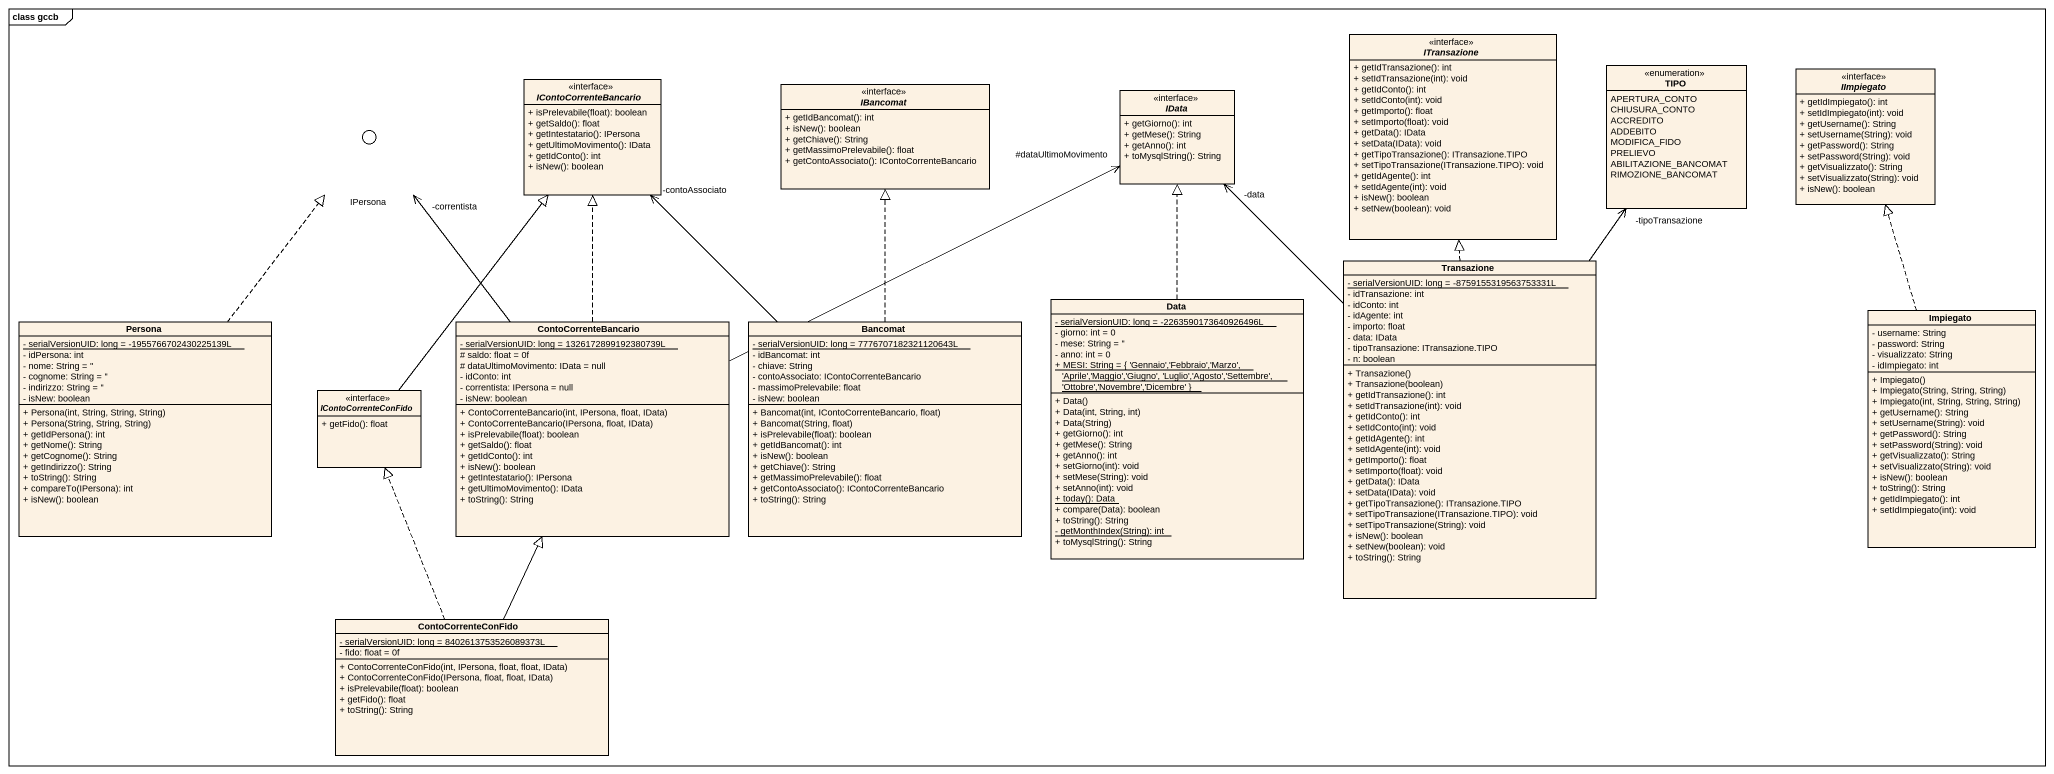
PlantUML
@startuml
mainframe class gccb
allowmixing
hide circle
hide empty members
skinparam classAttributeIconSize 0
interface ITransazione <<interface>> {
  + getIdTransazione(): int
  + setIdTransazione(int): void
  + getIdConto(): int
  + setIdConto(int): void
  + getImporto(): float
  + setImporto(float): void
  + getData(): IData
  + setData(IData): void
  + getTipoTransazione(): ITransazione.TIPO
  + setTipoTransazione(ITransazione.TIPO): void
  + getIdAgente(): int
  + setIdAgente(int): void
  + isNew(): boolean
  + setNew(boolean): void
}
enum TIPO {
  APERTURA_CONTO
  CHIUSURA_CONTO
  ACCREDITO
  ADDEBITO
  MODIFICA_FIDO
  PRELIEVO
  ABILITAZIONE_BANCOMAT
  RIMOZIONE_BANCOMAT
}
interface IImpiegato <<interface>> {
  + getIdImpiegato(): int
  + setIdImpiegato(int): void
  + getUsername(): String
  + setUsername(String): void
  + getPassword(): String
  + setPassword(String): void
  + getVisualizzato(): String
  + setVisualizzato(String): void
  + isNew(): boolean
}
() IPersona <<interface>>
interface IContoCorrenteBancario <<interface>> {
  + isPrelevabile(float): boolean
  + getSaldo(): float
  + getIntestatario(): IPersona
  + getUltimoMovimento(): IData
  + getIdConto(): int
  + isNew(): boolean
}
interface IBancomat <<interface>> {
  + getIdBancomat(): int
  + isNew(): boolean
  + getChiave(): String
  + getMassimoPrelevabile(): float
  + getContoAssociato(): IContoCorrenteBancario
}
interface IData <<interface>> {
  + getGiorno(): int
  + getMese(): String
  + getAnno(): int
  + toMysqlString(): String
}
class Transazione {
  {static} - serialVersionUID: long = -8759155319563753331L
  - idTransazione: int
  - idConto: int
  - idAgente: int
  - importo: float
  - data: IData
  - tipoTransazione: ITransazione.TIPO
  - n: boolean
  + Transazione()
  + Transazione(boolean)
  + getIdTransazione(): int
  + setIdTransazione(int): void
  + getIdConto(): int
  + setIdConto(int): void
  + getIdAgente(): int
  + setIdAgente(int): void
  + getImporto(): float
  + setImporto(float): void
  + getData(): IData
  + setData(IData): void
  + getTipoTransazione(): ITransazione.TIPO
  + setTipoTransazione(ITransazione.TIPO): void
  + setTipoTransazione(String): void
  + isNew(): boolean
  + setNew(boolean): void
  + toString(): String
}
class Data {
  {static} - serialVersionUID: long = -2263590173640926496L
  - giorno: int = 0
  - mese: String = ''
  - anno: int = 0
  {static} + MESI: String = { 'Gennaio','Febbraio','Marzo', 'Aprile','Maggio','Giugno', 'Luglio','Agosto','Settembre', 'Ottobre','Novembre','Dicembre' }
  + Data()
  + Data(int, String, int)
  + Data(String)
  + getGiorno(): int
  + getMese(): String
  + getAnno(): int
  + setGiorno(int): void
  + setMese(String): void
  + setAnno(int): void
  {static} + today(): Data
  + compare(Data): boolean
  + toString(): String
  {static} - getMonthIndex(String): int
  + toMysqlString(): String
}
class Persona {
  {static} - serialVersionUID: long = -1955766702430225139L
  - idPersona: int
  - nome: String = ''
  - cognome: String = ''
  - indirizzo: String = ''
  - isNew: boolean
  + Persona(int, String, String, String)
  + Persona(String, String, String)
  + getIdPersona(): int
  + getNome(): String
  + getCognome(): String
  + getIndirizzo(): String
  + toString(): String
  + compareTo(IPersona): int
  + isNew(): boolean
}
class ContoCorrenteBancario {
  {static} - serialVersionUID: long = 1326172899192380739L
  # saldo: float = 0f
  # dataUltimoMovimento: IData = null
  - idConto: int
  - correntista: IPersona = null
  - isNew: boolean
  + ContoCorrenteBancario(int, IPersona, float, IData)
  + ContoCorrenteBancario(IPersona, float, IData)
  + isPrelevabile(float): boolean
  + getSaldo(): float
  + getIdConto(): int
  + isNew(): boolean
  + getIntestatario(): IPersona
  + getUltimoMovimento(): IData
  + toString(): String
}
class Bancomat {
  {static} - serialVersionUID: long = 7776707182321120643L
  - idBancomat: int
  - chiave: String
  - contoAssociato: IContoCorrenteBancario
  - massimoPrelevabile: float
  - isNew: boolean
  + Bancomat(int, IContoCorrenteBancario, float)
  + Bancomat(String, float)
  + isPrelevabile(float): boolean
  + getIdBancomat(): int
  + isNew(): boolean
  + getChiave(): String
  + getMassimoPrelevabile(): float
  + getContoAssociato(): IContoCorrenteBancario
  + toString(): String
}
class Impiegato {
  - username: String
  - password: String
  - visualizzato: String
  - idImpiegato: int
  + Impiegato()
  + Impiegato(String, String, String)
  + Impiegato(int, String, String, String)
  + getUsername(): String
  + setUsername(String): void
  + getPassword(): String
  + setPassword(String): void
  + getVisualizzato(): String
  + setVisualizzato(String): void
  + isNew(): boolean
  + toString(): String
  + getIdImpiegato(): int
  + setIdImpiegato(int): void
}
interface IContoCorrenteConFido <<interface>> {
  + getFido(): float
}
class ContoCorrenteConFido {
  {static} - serialVersionUID: long = 8402613753526089373L
  - fido: float = 0f
  + ContoCorrenteConFido(int, IPersona, float, float, IData)
  + ContoCorrenteConFido(IPersona, float, float, IData)
  + isPrelevabile(float): boolean
  + getFido(): float
  + toString(): String
}
Transazione .up.|> ITransazione
Transazione -up-> "-tipoTransazione" TIPO
Transazione -up-> "-data" IData
Data .up.|> IData
Persona .up.|> IPersona
ContoCorrenteBancario -up-> "-correntista" IPersona
ContoCorrenteBancario .up.|> IContoCorrenteBancario
ContoCorrenteBancario -right-> "#dataUltimoMovimento" IData
Bancomat -up-> "-contoAssociato" IContoCorrenteBancario
Bancomat .up.|> IBancomat
Impiegato .up.|> IImpiegato
IContoCorrenteConFido -up-|> IContoCorrenteBancario
ContoCorrenteConFido -up-|> ContoCorrenteBancario
ContoCorrenteConFido .up.|> IContoCorrenteConFido
@enduml
